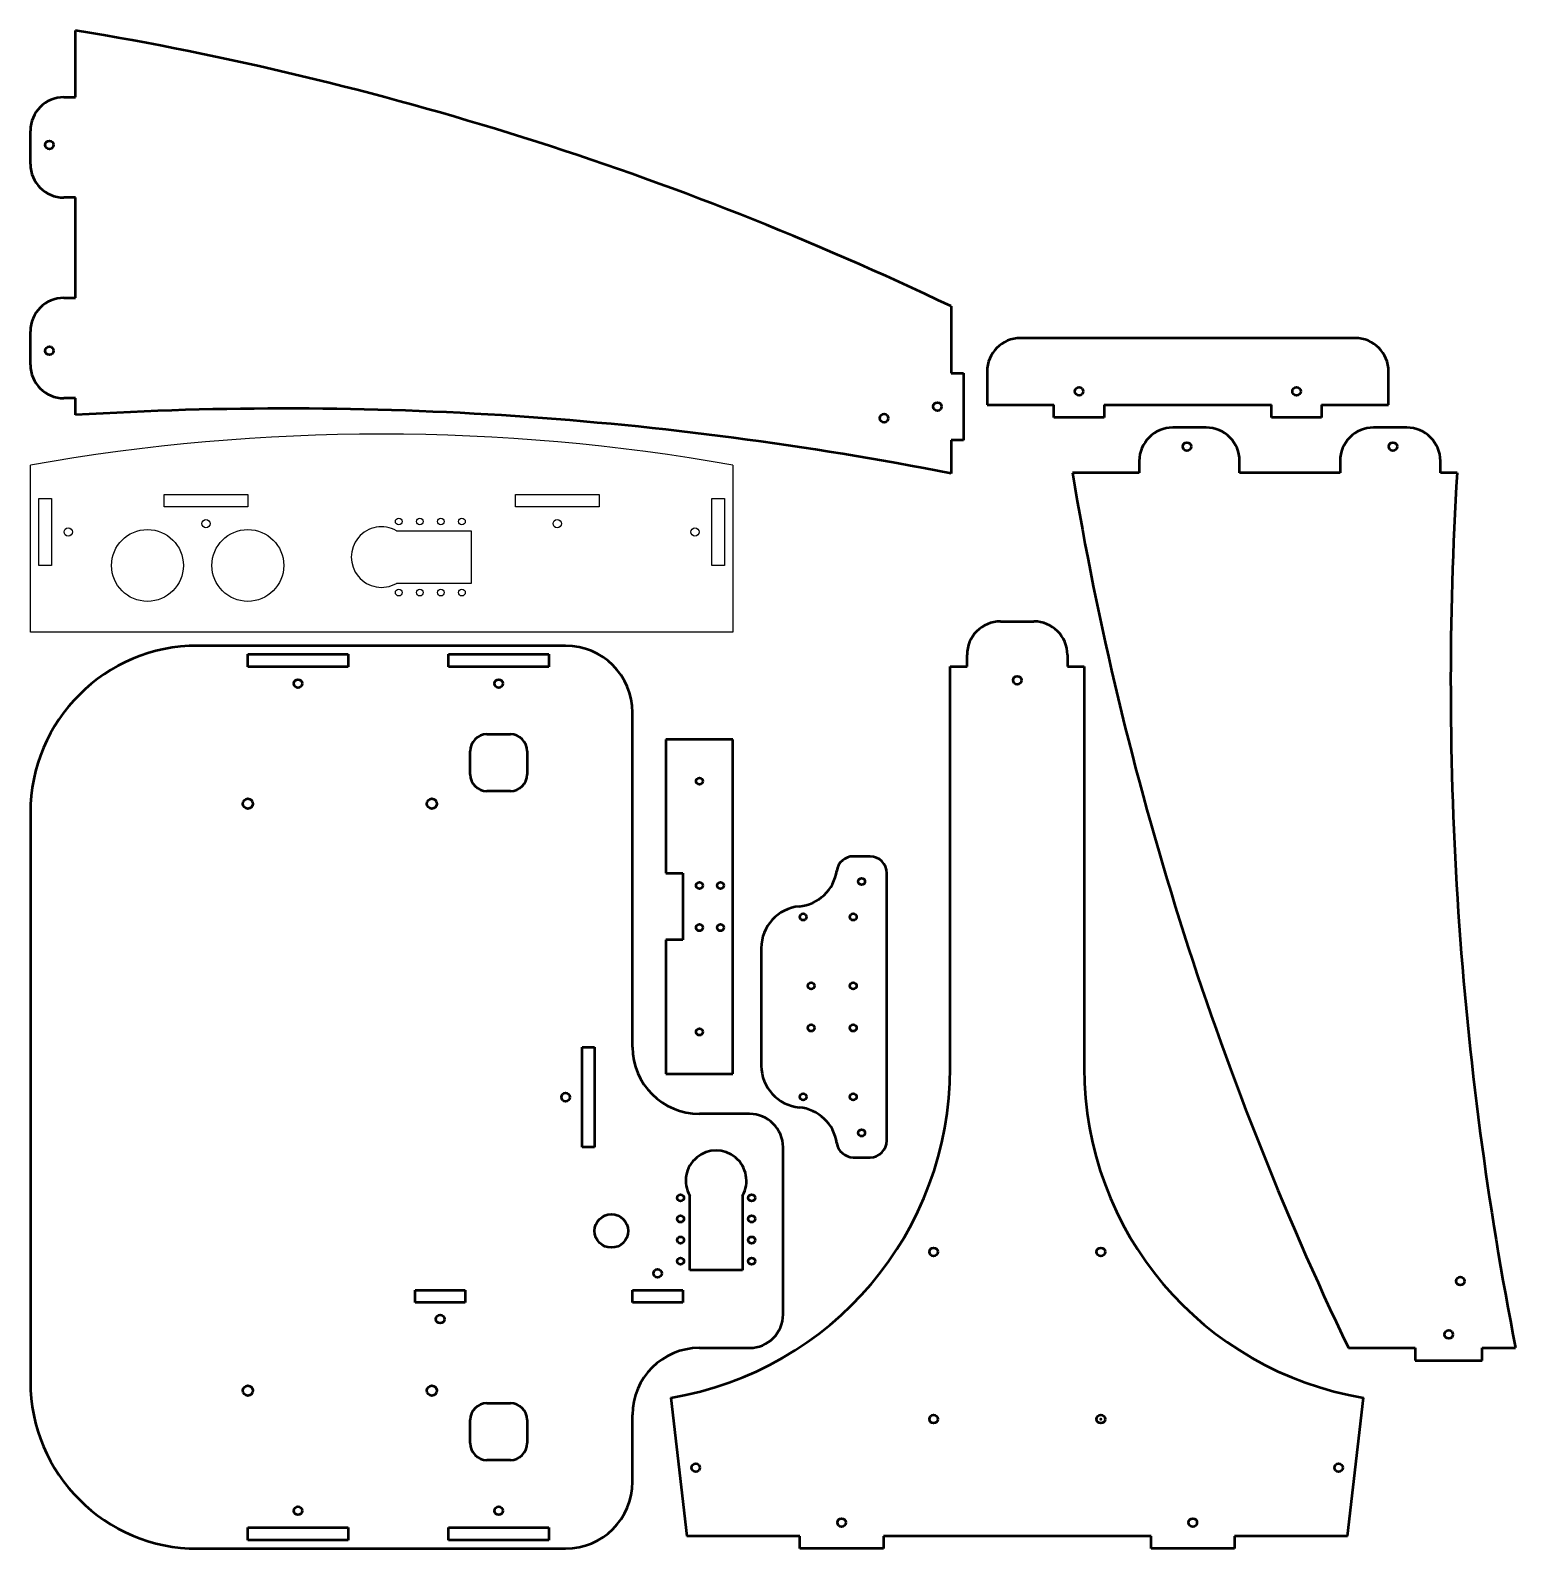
# Model space of a CAD drawing. Header units: inches. Extents: x 0 to 22.2, y 0 to 22.7.
import ezdxf

# ---------------------------------------------------------------- set-up
doc = ezdxf.new("R2010")
doc.units = ezdxf.units.IN
doc.header["$MEASUREMENT"] = 0
for name, color, linetype, lineweight in [('IV_ARC_CENTERS', 7, 'CONTINUOUS', 50), ('IV_INTERIOR_PROFILES', 7, 'CONTINUOUS', 50), ('IV_OUTER_PROFILE', 7, 'CONTINUOUS', 50)]:
    doc.layers.add(name, color=color, linetype=linetype, lineweight=lineweight)

msp = doc.modelspace()

# ---------------------------------------------------------------- linework, layer by layer
at = {"layer": 'IV_ARC_CENTERS'}
msp.add_point((16, 1.937), dxfattribs=at)
at = {"layer": 'IV_INTERIOR_PROFILES', "color": 7, "linetype": 'CONTINUOUS', "lineweight": 25}
for p, q in [((0.125, 14.7), (0.125, 15.7)), ((0.125, 15.7), (0.316, 15.7)), ((0.316, 15.7), (0.316, 14.7)), ((2, 15.575), (2, 15.759)), ((2, 15.759), (3.25, 15.759)), ((3.25, 15.759), (3.25, 15.575)), ((7.25, 15.575), (7.25, 15.759)), ((7.25, 15.759), (8.5, 15.759)), ((8.5, 15.759), (8.5, 15.575)), ((10.184, 14.7), (10.184, 15.7)), ((10.184, 15.7), (10.375, 15.7)), ((10.375, 15.7), (10.375, 14.7)), ((3.25, 15.575), (2, 15.575)), ((8.5, 15.575), (7.25, 15.575)), ((5.474, 15.219), (6.589, 15.219)), ((6.589, 15.219), (6.589, 14.431)), ((0.316, 14.7), (0.125, 14.7)), ((10.375, 14.7), (10.184, 14.7)), ((6.589, 14.431), (5.474, 14.431))]:
    msp.add_line(p, q, dxfattribs=at)
at = {"layer": 'IV_INTERIOR_PROFILES'}
for p, q in [((3.25, 13.375), (4.75, 13.375)), ((3.25, 13.184), (3.25, 13.375)), ((4.75, 13.184), (3.25, 13.184)), ((4.75, 13.375), (4.75, 13.184)), ((6.25, 13.375), (7.75, 13.375)), ((6.25, 13.184), (6.25, 13.375)), ((7.75, 13.184), (6.25, 13.184)), ((7.75, 13.375), (7.75, 13.184)), ((6.825, 12.175), (7.175, 12.175)), ((6.575, 11.575), (6.575, 11.925)), ((7.425, 11.925), (7.425, 11.575)), ((7.175, 11.325), (6.825, 11.325)), ((8.25, 7.5), (8.434, 7.5)), ((8.25, 6), (8.25, 7.5)), ((8.434, 7.5), (8.434, 6)), ((8.434, 6), (8.25, 6)), ((9.856, 4.161), (9.856, 5.276)), ((10.644, 5.276), (10.644, 4.161)), ((10.644, 4.161), (9.856, 4.161)), ((5.75, 3.866), (6.5, 3.866)), ((5.75, 3.682), (5.75, 3.866)), ((6.5, 3.866), (6.5, 3.682)), ((9, 3.866), (9.75, 3.866)), ((9, 3.682), (9, 3.866)), ((9.75, 3.866), (9.75, 3.682)), ((6.5, 3.682), (5.75, 3.682)), ((9.75, 3.682), (9, 3.682)), ((6.825, 2.175), (7.175, 2.175)), ((6.575, 1.575), (6.575, 1.925)), ((7.425, 1.925), (7.425, 1.575)), ((7.175, 1.325), (6.825, 1.325)), ((3.25, 0.316), (4.75, 0.316)), ((3.25, 0.125), (3.25, 0.316)), ((4.75, 0.316), (4.75, 0.125)), ((6.25, 0.316), (7.75, 0.316)), ((6.25, 0.125), (6.25, 0.316)), ((7.75, 0.316), (7.75, 0.125)), ((4.75, 0.125), (3.25, 0.125)), ((7.75, 0.125), (6.25, 0.125))]:
    msp.add_line(p, q, dxfattribs=at)
for centre, radius in [((0.284, 20.988), 0.0625), ((0.284, 17.909), 0.0625), ((15.675, 17.303), 0.0625), ((18.925, 17.303), 0.0625), ((13.558, 17.075), 0.0625), ((12.761, 16.902), 0.0625), ((17.287, 16.477), 0.0625), ((20.366, 16.477), 0.0625), ((4, 12.934), 0.0625), ((7, 12.934), 0.0625), ((14.75, 12.984), 0.0625), ((10, 11.475), 0.05), ((3.252, 11.138), 0.075), ((6.002, 11.138), 0.075), ((12.425, 9.975), 0.05), ((10, 9.915), 0.05), ((10.315, 9.915), 0.05), ((10, 9.285), 0.05), ((10.315, 9.285), 0.05), ((11.55, 9.444), 0.05), ((12.3, 9.444), 0.05), ((11.67, 8.415), 0.05), ((12.3, 8.415), 0.05), ((10, 7.725), 0.05), ((11.67, 7.785), 0.05), ((12.3, 7.785), 0.05), ((8, 6.75), 0.0625), ((11.55, 6.756), 0.05), ((12.3, 6.756), 0.05), ((12.425, 6.215), 0.05), ((9.719, 5.244), 0.05), ((10.781, 5.244), 0.05), ((8.684, 4.75), 0.25), ((9.719, 4.929), 0.05), ((10.781, 4.929), 0.05), ((9.719, 4.614), 0.05), ((10.781, 4.614), 0.05), ((9.719, 4.299), 0.05), ((10.781, 4.299), 0.05), ((13.5, 4.437), 0.0625), ((16, 4.437), 0.0625), ((9.375, 4.116), 0.0625), ((21.373, 4), 0.0625), ((6.125, 3.432), 0.0625), ((21.2, 3.203), 0.0625), ((3.252, 2.362), 0.075), ((6.002, 2.362), 0.075), ((13.5, 1.937), 0.0625), ((16, 1.937), 0.0625), ((9.946, 1.21), 0.0625), ((19.554, 1.21), 0.0625), ((4, 0.566), 0.0625), ((7, 0.566), 0.0625), ((12.125, 0.39), 0.0625), ((17.375, 0.39), 0.0625)]:
    msp.add_circle(centre, radius, dxfattribs=at)
at = {"layer": 'IV_INTERIOR_PROFILES', "color": 7, "linetype": 'CONTINUOUS', "lineweight": 25}
for centre, radius in [((0.566, 15.2), 0.0625), ((1.75, 14.7), 0.537), ((2.625, 15.325), 0.0625), ((3.25, 14.7), 0.537), ((5.506, 15.356), 0.05), ((5.821, 15.356), 0.05), ((6.136, 15.356), 0.05), ((6.451, 15.356), 0.05), ((7.875, 15.325), 0.0625), ((9.934, 15.2), 0.0625), ((5.506, 14.294), 0.05), ((5.821, 14.294), 0.05), ((6.136, 14.294), 0.05), ((6.451, 14.294), 0.05)]:
    msp.add_circle(centre, radius, dxfattribs=at)
msp.add_arc((5.25, 14.825), 0.453, 60.4082, 299.5918, dxfattribs=at)
at = {"layer": 'IV_INTERIOR_PROFILES'}
for centre, radius, start, end in [((6.825, 11.925), 0.25, 90, 180), ((7.175, 11.925), 0.25, 360, 90), ((6.825, 11.575), 0.25, 180, 270), ((7.175, 11.575), 0.25, 270, 360), ((10.25, 5.5), 0.453, 330.4082, 209.5918), ((6.825, 1.925), 0.25, 90, 180), ((7.175, 1.925), 0.25, 360, 90), ((6.825, 1.575), 0.25, 180, 270), ((7.175, 1.575), 0.25, 270, 360)]:
    msp.add_arc(centre, radius, start, end, dxfattribs=at)
at = {"layer": 'IV_OUTER_PROFILE'}
for p, q in [((0.675, 21.7), (0.675, 22.7)), ((0.5, 21.7), (0.675, 21.7)), ((0, 20.7), (0, 21.2)), ((0.675, 20.2), (0.5, 20.2)), ((0.675, 18.7), (0.675, 20.2)), ((0.5, 18.7), (0.675, 18.7)), ((13.761, 18.575), (13.761, 17.575)), ((0, 17.7), (0, 18.2)), ((19.8, 18.1), (14.8, 18.1)), ((13.761, 17.575), (13.948, 17.575)), ((13.948, 17.575), (13.948, 16.575)), ((14.3, 17.6), (14.3, 17.1)), ((20.3, 17.1), (20.3, 17.6)), ((0.675, 17.2), (0.5, 17.2)), ((0.675, 16.95), (0.675, 17.2)), ((14.3, 17.1), (15.3, 17.1)), ((15.3, 16.913), (15.3, 17.1)), ((16.05, 17.1), (16.05, 16.913)), ((16.05, 17.1), (18.55, 17.1)), ((18.55, 16.913), (18.55, 17.1)), ((19.3, 17.1), (19.3, 16.913)), ((19.3, 17.1), (20.3, 17.1)), ((16.05, 16.913), (15.3, 16.913)), ((19.3, 16.913), (18.55, 16.913)), ((13.948, 16.575), (13.761, 16.575)), ((13.761, 16.575), (13.761, 16.075)), ((17.575, 16.761), (17.075, 16.761)), ((20.575, 16.761), (20.075, 16.761)), ((16.575, 16.261), (16.575, 16.086)), ((18.075, 16.086), (18.075, 16.261)), ((19.575, 16.261), (19.575, 16.086)), ((21.075, 16.086), (21.075, 16.261)), ((16.575, 16.086), (15.575, 16.086)), ((19.575, 16.086), (18.075, 16.086)), ((21.325, 16.086), (21.075, 16.086)), ((14.5, 13.862), (15, 13.862)), ((8, 13.5), (2.5, 13.5)), ((13.75, 13.187), (14, 13.187)), ((13.75, 7.187), (13.75, 13.187)), ((14, 13.187), (14, 13.362)), ((15.5, 13.362), (15.5, 13.187)), ((15.5, 13.187), (15.75, 13.187)), ((15.75, 13.187), (15.75, 7.187)), ((9, 7.5), (9, 12.5)), ((10.5, 12.1), (9.5, 12.1)), ((9.5, 12.1), (9.5, 10.1)), ((10.5, 7.1), (10.5, 12.1)), ((0, 11), (0, 2.5)), ((12.55, 10.35), (12.3, 10.35)), ((9.5, 10.1), (9.75, 10.1)), ((9.75, 10.1), (9.75, 9.1)), ((12.8, 6.1), (12.8, 10.1)), ((9.75, 9.1), (9.5, 9.1)), ((9.5, 9.1), (9.5, 7.1)), ((10.925, 8.98), (10.925, 7.22)), ((9.5, 7.1), (10.5, 7.1)), ((10.75, 6.5), (10, 6.5)), ((11.25, 3.5), (11.25, 6)), ((12.3, 5.85), (12.55, 5.85)), ((10, 3), (10.75, 3)), ((19.7, 3), (20.7, 3)), ((20.7, 3), (20.7, 2.812)), ((21.7, 2.812), (21.7, 3)), ((21.7, 3), (22.2, 3)), ((20.7, 2.812), (21.7, 2.812)), ((9.574, 2.256), (9.812, 0.187)), ((19.688, 0.187), (19.926, 2.256)), ((9, 1), (9, 2)), ((11.5, 0.187), (9.812, 0.187)), ((11.5, 0), (11.5, 0.187)), ((12.75, 0), (11.5, 0)), ((12.75, 0.187), (12.75, 0)), ((16.75, 0.187), (12.75, 0.187)), ((16.75, 0), (16.75, 0.187)), ((18, 0.187), (18, 0)), ((19.688, 0.187), (18, 0.187)), ((2.5, 0), (8, 0)), ((18, 0), (16.75, 0))]:
    msp.add_line(p, q, dxfattribs=at)
at = {"layer": 'IV_OUTER_PROFILE', "color": 7, "linetype": 'CONTINUOUS', "lineweight": 25}
for p, q in [((0, 13.7), (0, 16.2)), ((10.5, 16.2), (10.5, 13.7)), ((10.5, 13.7), (0, 13.7))]:
    msp.add_line(p, q, dxfattribs=at)
at = {"layer": 'IV_OUTER_PROFILE'}
for centre, radius, start, end in [((-7.347, -25.567), 48.929, 64.4439, 80.5641), ((0.5, 21.2), 0.5, 90, 180), ((0.5, 20.7), 0.5, 180, 270), ((0.5, 18.2), 0.5, 90, 180), ((14.8, 17.6), 0.5, 90, 180), ((19.8, 17.6), 0.5, 0, 90), ((0.5, 17.7), 0.5, 180, 270), ((3.816, -34.365), 51.411, 78.8464, 93.5028), ((17.075, 16.261), 0.5, 90, 180), ((17.575, 16.261), 0.5, 360, 90), ((20.075, 16.261), 0.5, 90, 180), ((20.575, 16.261), 0.5, 360, 90), ((63.842, 24.108), 48.929, 189.4359, 205.5561), ((72.64, 12.945), 51.411, 176.4972, 191.1536), ((14.5, 13.362), 0.5, 90, 180), ((15, 13.362), 0.5, 0, 90), ((2.5, 11), 2.5, 90, 180), ((8, 12.5), 1, 360, 90), ((12.3, 10.1), 0.25, 90, 171.7868), ((12.55, 10.1), 0.25, 360, 90), ((11.434, 10.225), 0.625, 275.3259, 351.7868), ((11.55, 8.98), 0.625, 95.3259, 180), ((10, 7.5), 1, 180, 270), ((8.75, 7.187), 5, 279.4838, 0), ((11.55, 7.22), 0.625, 180, 264.6741), ((20.75, 7.187), 5, 180, 260.5162), ((11.434, 5.975), 0.625, 8.2132, 84.6741), ((10.75, 6), 0.5, 360, 90), ((12.3, 6.1), 0.25, 188.2132, 270), ((12.55, 6.1), 0.25, 270, 360), ((10.75, 3.5), 0.5, 270, 360), ((10, 2), 1, 90, 180), ((2.5, 2.5), 2.5, 180, 270), ((8, 1), 1, 270, 360)]:
    msp.add_arc(centre, radius, start, end, dxfattribs=at)
at = {"layer": 'IV_OUTER_PROFILE', "color": 7, "linetype": 'CONTINUOUS', "lineweight": 25}
msp.add_arc((5.25, -13.337), 30, 79.9213, 100.0787, dxfattribs=at)

doc.saveas('drawing.dxf')
